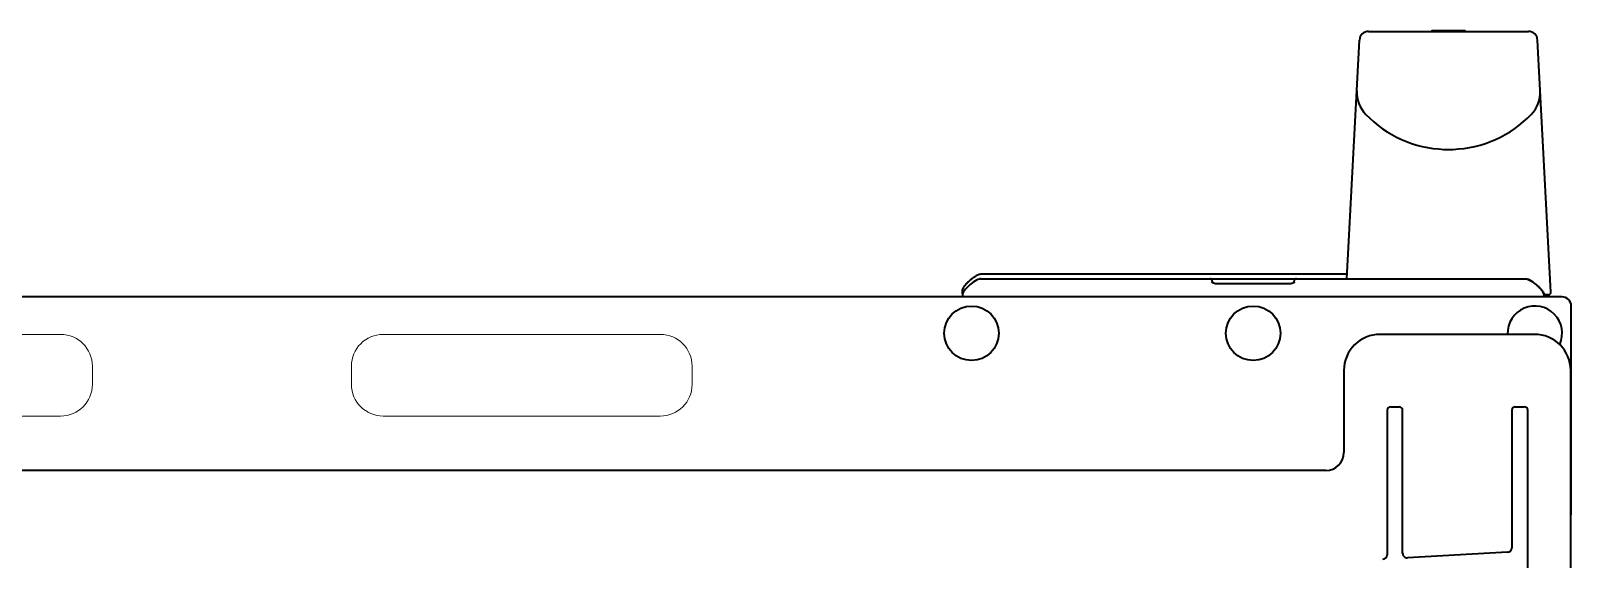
# Model space of a CAD drawing. Extents: x 5819 to 10669, y -850 to 3886.
# Drawn here: x 8893.1 to 9232.1, y 3769.7 to 3886.2 of the extents above; entities that cross this region are included whole.
import ezdxf

# ---------------------------------------------------------------- set-up
doc = ezdxf.new("R2010")
doc.units = 0
doc.header["$LTSCALE"] = 5
doc.layers.get('0').update_dxf_attribs({"linetype": 'CONTINUOUS', "lineweight": 0})
doc.layers.add('1', color=7, linetype='CONTINUOUS', true_color=0xffffff)

msp = doc.modelspace()

# ---------------------------------------------------------------- linework, layer by layer
for p, q in [((8899.64, 3819.28), (8838.64, 3819.28)), ((9031.64, 3819.28), (8970.64, 3819.28)), ((8906.64, 3808.28), (8906.64, 3812.28)), ((8963.64, 3812.28), (8963.64, 3808.28)), ((9038.64, 3808.28), (9038.64, 3812.28)), ((8838.64, 3801.28), (8899.64, 3801.28)), ((8970.64, 3801.28), (9031.64, 3801.28))]:
    msp.add_line(p, q)
for centre, start, end in [((8899.64, 3812.28), 0, 90), ((8970.64, 3812.28), 90, 180), ((9031.64, 3812.28), 0, 90), ((8899.64, 3808.28), 270, 0), ((8970.64, 3808.28), 180, 270), ((9031.64, 3808.28), 270, 0)]:
    msp.add_arc(centre, 7, start, end)
at = {"layer": '1', "color": 7, "linetype": 'Continuous', "lineweight": 35}
for p, q in [((9187.53, 3886.03), (9222.74, 3886.03)), ((9208.59, 3886.18), (9201.68, 3886.18)), ((9182.78, 3831.53), (9185.54, 3884.13)), ((9227.65, 3828.55), (9224.73, 3884.13)), ((9203.97, 3860.08), (9203.97, 3860.07)), ((9203.97, 3860.08), (9203.97, 3860.07)), ((9102.14, 3831.53), (9101.93, 3831.5)), ((9102.14, 3831.53), (9101.93, 3831.5)), ((9102.14, 3831.53), (9105.14, 3831.53)), ((9182.83, 3832.53), (9102.19, 3832.53)), ((9104.31, 3831.53), (9104.3, 3831.53)), ((9104.31, 3831.53), (9104.3, 3831.53)), ((9104.3, 3831.53), (9219.97, 3831.53)), ((9218.97, 3831.53), (9218.96, 3831.53)), ((9219.13, 3831.53), (9222.13, 3831.53)), ((9222.13, 3831.53), (9222.34, 3831.5)), ((9222.41, 3831.48), (9222.34, 3831.5)), ((9098.15, 3828.1), (9098.14, 3827.53)), ((9098.16, 3828.2), (9098.19, 3829.17)), ((9153.14, 3831.03), (9153.14, 3830.74)), ((9170.39, 3830.45), (9153.89, 3830.45)), ((9171.14, 3830.74), (9171.14, 3831.03)), ((9171.14, 3830.75), (9171.14, 3830.75)), ((9226.13, 3828.1), (9226.14, 3827.53)), ((9227.15, 3828.03), (9226.13, 3828.03)), ((9230.14, 3827.53), (8376.14, 3827.53)), ((9232.14, 3779.53), (9232.14, 3825.53)), ((9190.1, 3819.29), (9190.1, 3819.28)), ((9224.04, 3819.28), (9190.1, 3819.28)), ((9224.04, 3819.29), (9224.04, 3819.28)), ((9182.11, 3811.3), (9182.11, 3811.3)), ((9182.11, 3811.3), (9182.11, 3793.28)), ((9232.03, 3749.36), (9232.03, 3811.3)), ((9232.03, 3811.3), (9232.03, 3811.3)), ((9191.62, 3802.58), (9191.62, 3770.74)), ((9192.37, 3803.33), (9192.37, 3803.33)), ((9192.37, 3803.33), (9194.28, 3803.33)), ((9194.28, 3803.33), (9194.28, 3803.33)), ((9195.03, 3771.04), (9195.03, 3802.58)), ((9219.09, 3802.58), (9219.09, 3772.27)), ((9219.84, 3803.33), (9221.81, 3803.33)), ((9219.84, 3803.33), (9219.84, 3803.33)), ((9221.81, 3803.33), (9221.81, 3803.33)), ((9222.56, 3746.83), (9222.56, 3802.58)), ((9182.11, 3793.28), (9182.11, 3793.28)), ((9178.12, 3789.28), (8428.03, 3789.28)), ((9178.12, 3789.29), (9178.12, 3789.28)), ((9218.14, 3771.27), (9196.09, 3770.04))]:
    msp.add_line(p, q, dxfattribs=at)
for points in [[(9101.93, 3831.5), (9101.86, 3831.48), (9101.55, 3831.36), (9101.23, 3831.2), (9100.9, 3831), (9100.52, 3830.75), (9100.17, 3830.49), (9099.86, 3830.25), (9099.6, 3830.02), (9099.37, 3829.8), (9099.16, 3829.6), (9098.97, 3829.4), (9098.8, 3829.22), (9098.65, 3829.04), (9098.52, 3828.87), (9098.4, 3828.7), (9098.3, 3828.53), (9098.21, 3828.36), (9098.16, 3828.2), (9098.15, 3828.1)], [(9226.13, 3828.1), (9226.11, 3828.2), (9226.06, 3828.36), (9225.97, 3828.53), (9225.87, 3828.7), (9225.75, 3828.87), (9225.62, 3829.04), (9225.47, 3829.22), (9225.3, 3829.4), (9225.11, 3829.6), (9224.91, 3829.8), (9224.67, 3830.02), (9224.41, 3830.25), (9224.1, 3830.49), (9223.75, 3830.75), (9223.37, 3831), (9223.04, 3831.2), (9222.72, 3831.36), (9222.41, 3831.48), (9222.34, 3831.5)], [(9153.89, 3830.45), (9153.85, 3830.45), (9153.6, 3830.48), (9153.37, 3830.56), (9153.21, 3830.66), (9153.14, 3830.74), (9153.14, 3830.75)], [(9171.14, 3830.75), (9171.13, 3830.74), (9171.05, 3830.65), (9170.88, 3830.55), (9170.65, 3830.48), (9170.39, 3830.45)]]:
    msp.add_lwpolyline(points, dxfattribs=at)
for centre in [(9100.14, 3819.53), (9162.14, 3819.53)]:
    msp.add_circle(centre, 6, dxfattribs=at)
for centre, radius, start, end in [((9187.53, 3884.03), 2, 90, 177), ((9201.68, 3885.68), 0.5, 90, 135.487), ((9208.59, 3885.68), 0.5, 44.4998, 90), ((9222.74, 3884.03), 2, 3, 90), ((9191.94, 3872.61), 7, 177, 224.1229), ((9218.33, 3872.61), 7, 315.8771, 3), ((9205.14, 3885.41), 25.38, 224.1229, 267.7113), ((9205.14, 3885.41), 25.38, 272.2733, 315.8771), ((9205.28, 3864.52), 4.64, 253.6036, 255.6824), ((9204.39, 3862.02), 2.01, 262.7259, 264.7415), ((9204.39, 3862), 1.98, 264.7442, 265.3991), ((9204.39, 3861.99), 1.97, 265.3984, 266.7833), ((9204.39, 3861.98), 1.96, 266.7841, 267.6235), ((9204.39, 3861.97), 1.96, 267.6234, 268.8455), ((9204.39, 3861.97), 1.95, 268.8459, 270.9258), ((9204.39, 3861.97), 1.95, 270.9261, 271.9964), ((9204.39, 3861.97), 1.96, 271.9964, 273.0228), ((9204.38, 3861.98), 1.97, 273.0233, 274.286), ((9204.38, 3862), 1.98, 274.2856, 275.1372), ((9204.38, 3862.02), 2.01, 275.1401, 277.2744), ((9205.14, 3885.41), 25.38, 268.8485, 271.2991), ((9205.89, 3862.02), 2.01, 262.7256, 264.8598), ((9205.89, 3862), 1.98, 264.8627, 265.7144), ((9205.89, 3861.98), 1.97, 265.714, 266.9766), ((9205.89, 3861.97), 1.96, 266.9771, 268.0037), ((9205.89, 3861.97), 1.95, 268.0037, 269.0738), ((9205.89, 3861.96), 1.95, 269.0741, 270.1995), ((9205.89, 3861.97), 1.95, 270.1995, 271.1541), ((9205.89, 3861.97), 1.95, 271.1545, 272.3767), ((9205.88, 3861.98), 1.96, 272.3765, 273.2159), ((9205.88, 3861.99), 1.97, 273.2167, 274.6016), ((9205.88, 3862), 1.98, 274.6009, 275.2558), ((9205.88, 3862.02), 2.01, 275.2585, 277.2741), ((9152.64, 3831.03), 0.5, 0, 90), ((9171.64, 3831.03), 0.5, 90, 180), ((9227.15, 3828.53), 0.5, 270, 3), ((9224.14, 3819.53), 6, 335.5193, 182.3054), ((9230.14, 3825.53), 2, 0, 90)]:
    msp.add_arc(centre, radius, start, end, dxfattribs=at)
for centre, major_axis, ratio, start_param, end_param in [((9190.12, 3811.28), (-5.67, 5.67), 0.997776, -0.784029, 0.784029), ((9224.02, 3811.28), (5.67, 5.67), 0.997776, 5.499157, 7.067214), ((9192.37, 3802.58), (0, 0.75), 0.999402, 0, 1.570796), ((9194.28, 3802.58), (0.751, 0), 0.99853, 0, 1.570796), ((9219.84, 3802.58), (0, 0.75), 0.999402, 0, 1.570796), ((9221.81, 3802.58), (0.751, 0), 0.99853, 0, 1.570796), ((9178.11, 3793.29), (-2.84, 2.84), 0.996244, 2.357564, 3.925621), ((9190.62, 3770.74), (0.821, 0.571), 0.999112, 4.158901, 5.674785), ((9196.03, 3771.04), (0.996, 0.089), 0.999321, 3.053132, 4.677011), ((9218.09, 3772.27), (0.821, 0.571), 0.999112, 4.158901, 5.674785)]:
    msp.add_ellipse(centre, major_axis=major_axis, ratio=ratio, start_param=start_param, end_param=end_param, dxfattribs=at)
for points, knots in [([(9102.19, 3832.53), (9102.04, 3832.53), (9101.81, 3832.45), (9101.49, 3832.31), (9101.18, 3832.16), (9100.81, 3831.92), (9100.35, 3831.62), (9099.84, 3831.21), (9099.43, 3830.85), (9099.13, 3830.54), (9098.9, 3830.31), (9098.67, 3830.07), (9098.48, 3829.8), (9098.31, 3829.52), (9098.2, 3829.32), (9098.19, 3829.17)], [0, 0, 0, 0, 0.0625, 0.125, 0.1875, 0.25, 0.375, 0.5, 0.625, 0.6875, 0.75, 0.8125, 0.875, 0.9375, 1, 1, 1, 1]), ([(9101.93, 3831.5), (9101.92, 3831.49), (9101.91, 3831.49), (9101.9, 3831.49), (9101.89, 3831.49)], [0, 0, 0, 0, 0.50167, 1, 1, 1, 1]), ([(9222.34, 3831.5), (9222.56, 3831.44), (9222.97, 3831.25), (9223.72, 3830.8), (9224.4, 3830.27), (9225.03, 3829.7), (9225.47, 3829.23), (9225.8, 3828.82), (9226.03, 3828.44), (9226.12, 3828.22), (9226.13, 3828.1)], [0, 0, 0, 0, 0.131311, 0.256443, 0.501662, 0.623393, 0.745134, 0.867852, 0.930791, 1, 1, 1, 1])]:
    msp.add_open_spline(points, degree=3, knots=knots, dxfattribs=at)

doc.saveas('drawing.dxf')
